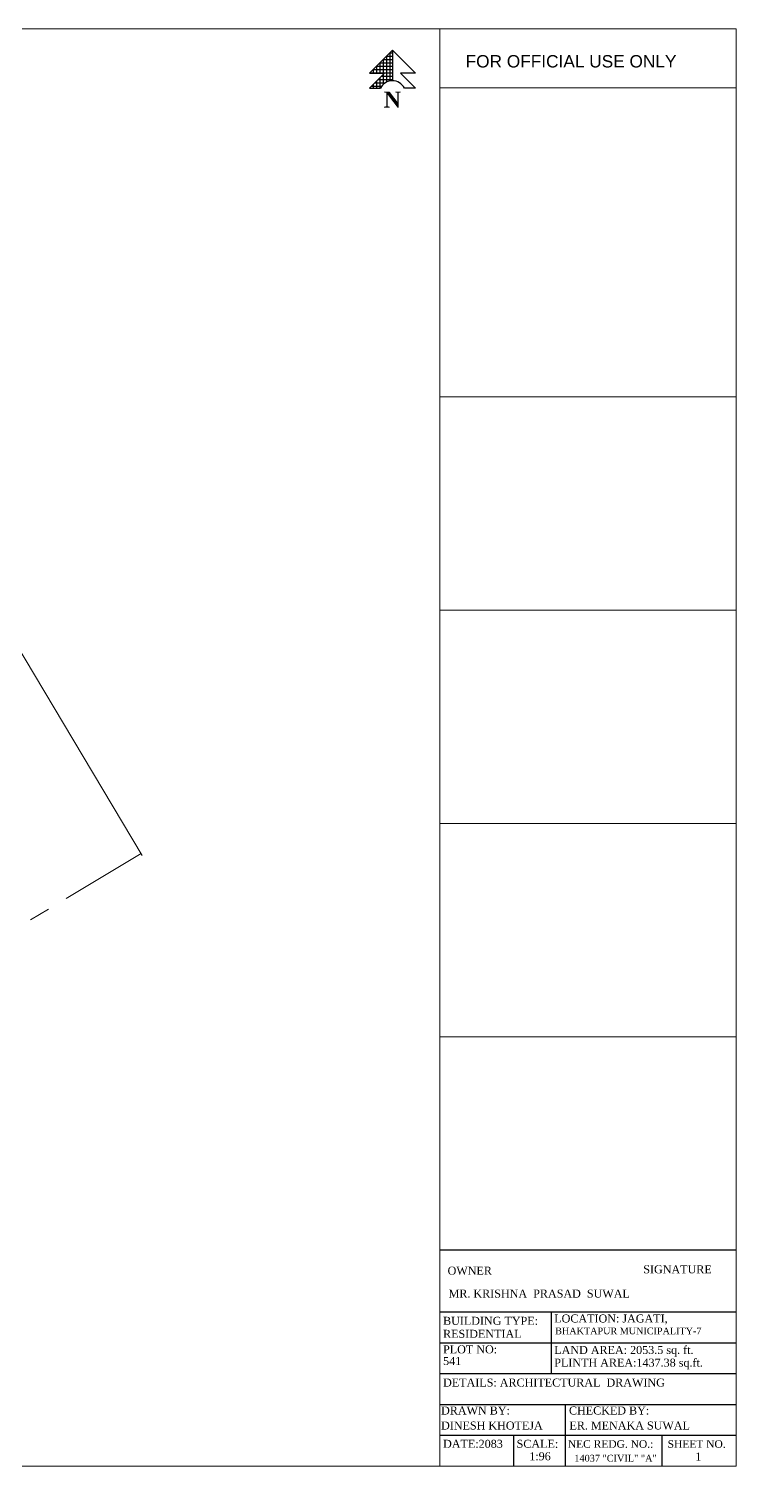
# Model space of a CAD drawing. Header units: inches. Extents: x 151827 to 346502, y -56182 to -23217.
# Drawn here: x 153850 to 154912, y -28405 to -26250 of the extents above; entities that cross this region are included whole.
import ezdxf

# ---------------------------------------------------------------- set-up
doc = ezdxf.new("R2010")
doc.units = ezdxf.units.IN
doc.header["$LTSCALE"] = 5
doc.header["$MEASUREMENT"] = 0
doc.linetypes.add('CENTER', pattern=[2, 1.25, -0.25, 0.25, -0.25])
for name, color, linetype, lineweight in [('1', 7, 'Continuous', 25), ('A-WALL', 7, 'Continuous', 9), ('ele1', 21, 'Continuous', 20)]:
    doc.layers.add(name, color=color, linetype=linetype, lineweight=lineweight)
doc.layers.add('TEXT', color=6, linetype='Continuous')
doc.layers.add('WALL', color=7, linetype='Continuous')
doc.styles.add('ordinary', font='times.ttf')
doc.styles.get("Standard").update_dxf_attribs({"font": 'arial.ttf'})

# ---------------------------------------------------------------- blocks, each defined once
blk = doc.blocks.new('SDEGH')
at = {"layer": 'TEXT'}
h = blk.add_hatch(dxfattribs=at)
h.set_pattern_fill('NET', color=256, scale=40, style=0)
h.set_pattern_definition([(0, (43922.391, -13181.093), (0, 5), []), (90, (43922.391, -13181.093), (-5, 3e-16), [])])
h.paths.add_polyline_path([(52300.8, -9226.1), (52266.3, -9260.6), (52288.8, -9260.6), (52266.3, -9283.1), (52282.8, -9283.1, -0.284572), (52300.8, -9272)])
blk.add_line((52300.8, -9226.1), (52300.8, -9272), dxfattribs=at)
at = {"layer": 'WALL'}
for p, q in [((52266.3, -9260.6), (52300.8, -9226.1)), ((52335.4, -9260.6), (52300.8, -9226.1)), ((52266.3, -9260.6), (52288.8, -9260.6)), ((52266.3, -9283.1), (52288.8, -9260.6)), ((52335.4, -9260.6), (52312.9, -9260.6)), ((52335.4, -9283.1), (52312.9, -9260.6)), ((52266.3, -9283.1), (52282.8, -9283.1)), ((52335.4, -9283.1), (52318.8, -9283.1))]:
    blk.add_line(p, q, dxfattribs=at)
blk.add_arc((52300.8, -9292), 20.1, 26.4605, 153.5395, dxfattribs=at)
at = {"layer": 'Defpoints', "insert": (52287.7, -9288.2), "char_height": 24, "width": 23.16, "attachment_point": 1}
blk.add_mtext('{\\fTimes New Roman|b1|i0|c0|p18;N}', dxfattribs=at)

msp = doc.modelspace()

# ---------------------------------------------------------------- linework, layer by layer
at = {"layer": '1'}
for p, q in [((154466.9, -28081.1, -72.7), (154911.6, -28081.1, -72.7)), ((154466.9, -28173.8, -72.7), (154911.6, -28173.8, -72.7)), ((154633.8, -28173.8, -72.7), (154633.8, -28266.4, -72.7)), ((154466.9, -28220.1, -72.7), (154911.6, -28220.1, -72.7)), ((154466.9, -28266.4, -72.7), (154911.6, -28266.4, -72.7)), ((154466.9, -28312.7, -72.7), (154911.6, -28312.7, -72.7)), ((154655, -28312.7, -72.7), (154655, -28405.4, -72.7)), ((154466.9, -28359, -72.7), (154911.6, -28359, -72.7)), ((154578.1, -28405.4, -72.7), (154578.1, -28359, -72.7)), ((154800.4, -28405.4, -72.7), (154800.4, -28359, -72.7))]:
    msp.add_line(p, q, dxfattribs=at)
at = {"layer": 'A-WALL', "color": 3, "linetype": 'CENTER', "ltscale": 25}
msp.add_line((152833.4, -28195.1, -58.2), (154018.6, -27486.8, -58.2), dxfattribs=at)
at = {"layer": 'A-WALL', "linetype": 'Continuous', "ltscale": 5, "elevation": -58.2}
msp.add_lwpolyline([(154020.1, -27489.4), (153769.5, -27070.1), (153775.6, -27054.2), (153755.7, -27070.4), (153760.9, -27055.6), (153493.8, -26633.2)], dxfattribs=at)
at = {"layer": 'ele1'}
for p, q in [((154466.9, -28405.4, -72.7), (154466.9, -26250, -72.7)), ((154911.6, -26338.6, -72.7), (154466.9, -26338.6, -72.7)), ((154911.6, -26802.1, -72.7), (154466.9, -26802.1, -72.7)), ((154911.6, -27121.8, -72.7), (154466.9, -27121.8, -72.7)), ((154911.6, -27441.6, -72.7), (154466.9, -27441.6, -72.7)), ((154911.6, -27761.4, -72.7), (154466.9, -27761.4, -72.7))]:
    msp.add_line(p, q, dxfattribs=at)
at = {"layer": 'ele1', "elevation": -72.7}
msp.add_lwpolyline([(151826.6, -26250), (154911.6, -26250), (154911.6, -28405.4), (151826.6, -28405.4)], close=True, dxfattribs=at)
msp.add_lwpolyline([(151826.6, -26250), (154911.6, -26250), (154911.6, -28405.4), (151826.6, -28405.4)], close=True, dxfattribs=at)

# ---------------------------------------------------------------- block references
at = {"layer": 'WALL'}
msp.add_blockref('SDEGH', (102094.9, -17056, -72.7), dxfattribs=at)

# ---------------------------------------------------------------- texts
at = {"layer": '1', "style": 'ordinary'}
for s, height, p in [('SIGNATURE', 12, (154772.1, -28116.1, -72.7)), ('OWNER', 12, (154478.5, -28118.1, -72.7)), ('MR. KRISHNA  PRASAD  SUWAL', 12, (154480, -28152.5, -72.7)), ('BUILDING TYPE:  ', 12, (154471.7, -28193.3, -72.7)), ('LOCATION: JAGATI,', 12, (154638.5, -28189.8, -72.7)), ('RESIDENTIAL', 12, (154471.7, -28212.8, -72.7)), ('BHAKTAPUR MUNICIPALITY-7', 10.08, (154639.9, -28207.5, -72.7)), ('PLOT NO: ', 12, (154471.7, -28236.1, -72.7)), ('LAND AREA: 2053.5 sq. ft. ', 12, (154638.5, -28237, -72.7)), ('541', 12, (154471.7, -28253.6, -72.7)), ('PLINTH AREA:1437.38 sq.ft.', 12, (154638.5, -28256, -72.7)), ('DETAILS: ARCHITECTURAL  DRAWING ', 12, (154471.7, -28285.9, -72.7)), ('DRAWN BY:', 12, (154468.7, -28327.8, -72.7)), ('CHECKED BY: ', 12, (154660.6, -28327.8, -72.7)), ('DINESH KHOTEJA', 12, (154468.7, -28350.3, -72.7)), (' ER. MENAKA SUWAL', 12, (154656.8, -28350.3, -72.7)), ('DATE:2083', 12, (154471.7, -28377.7, -72.7)), ('SCALE:', 12, (154582, -28377.7, -72.7)), ('NEC REDG. NO.:', 11.4, (154658.9, -28377.7, -72.7)), ('SHEET NO.', 11.4, (154808.6, -28377.7, -72.7)), ('1', 12, (154850.1, -28396.9, -72.7)), ('14037 "CIVIL" "A"', 10.2, (154668.6, -28398.4, -72.7))]:
    msp.add_text(s, height=height, dxfattribs=at).set_placement(p)
msp.add_attdef('1:96', (154601, -28396.4, -72.7), 'SCALE', height=12, dxfattribs=at)
at = {"layer": 'Defpoints'}
msp.add_text('FOR OFFICIAL USE ONLY', height=18.527, dxfattribs=at).set_placement((154505.5, -26308.1, -72.7))

doc.saveas('drawing.dxf')
